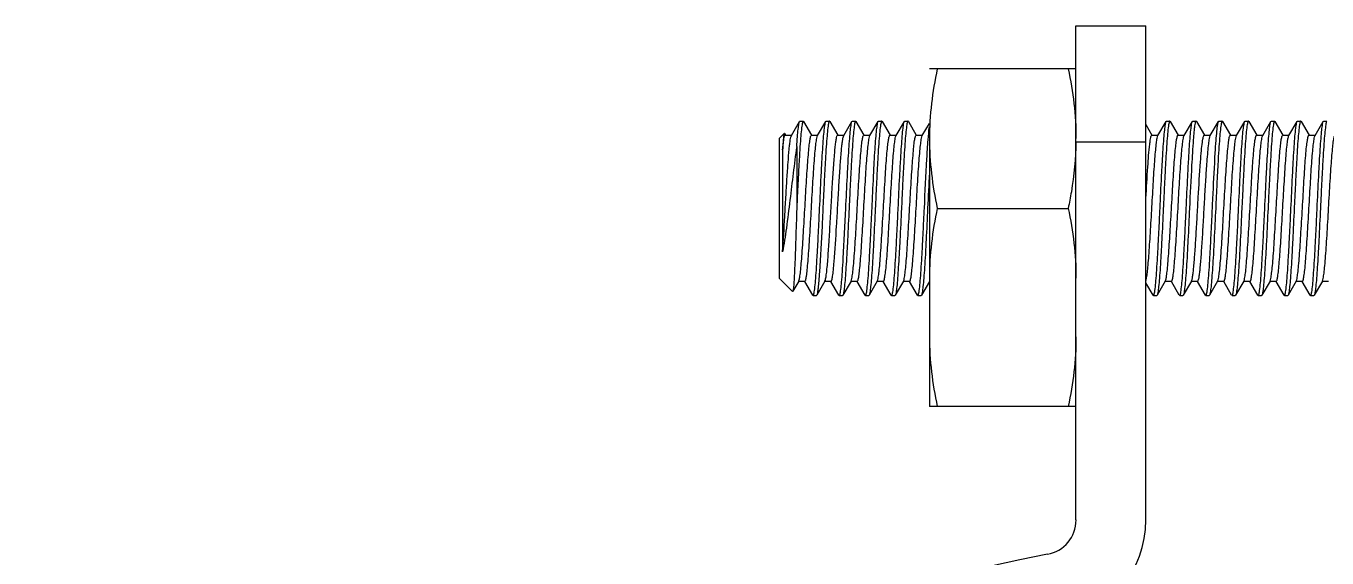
# Model space of a CAD drawing. Header units: inches. Extents: x -1293886 to -986005, y -15154 to 203628.
# Drawn here: x -1240951.1 to -1240781, y 86627.2 to 86696.8 of the extents above; entities that cross this region are included whole.
import ezdxf

# ---------------------------------------------------------------- set-up
doc = ezdxf.new("R2010")
doc.units = ezdxf.units.IN
doc.header["$LTSCALE"] = 100
doc.header["$MEASUREMENT"] = 0
doc.layers.add('W_DIM', color=4, linetype='Continuous')

# ---------------------------------------------------------------- blocks, each defined once
blk = doc.blocks.new('1111')
at = {"layer": 'W_DIM', "color": 7}
for p, q in [((-2280299.44, 1711132.87), (-2280299.44, 1711197.53)), ((-2280299.44, 1711197.53), (-2280290.3, 1711197.53)), ((-2280290.3, 1711132.87), (-2280290.3, 1711197.53)), ((-2280299.44, 1711191.93), (-2280318.62, 1711191.93)), ((-2280336.67, 1711183.18), (-2280335.59, 1711185.04)), ((-2280335.54, 1711185.08), (-2280335.11, 1711185.08)), ((-2280335.07, 1711185.04), (-2280335.11, 1711185.08)), ((-2280335.07, 1711185.04), (-2280334.03, 1711183.24)), ((-2280333.24, 1711183.18), (-2280332.16, 1711185.04)), ((-2280332.16, 1711185.04), (-2280332.12, 1711185.08)), ((-2280332.12, 1711185.08), (-2280331.69, 1711185.08)), ((-2280331.64, 1711185.04), (-2280331.69, 1711185.08)), ((-2280331.64, 1711185.04), (-2280330.6, 1711183.24)), ((-2280329.82, 1711183.18), (-2280328.74, 1711185.04)), ((-2280328.74, 1711185.04), (-2280328.69, 1711185.08)), ((-2280328.69, 1711185.08), (-2280328.26, 1711185.08)), ((-2280328.22, 1711185.04), (-2280328.26, 1711185.08)), ((-2280328.22, 1711185.04), (-2280327.18, 1711183.24)), ((-2280326.39, 1711183.18), (-2280325.31, 1711185.04)), ((-2280325.31, 1711185.04), (-2280325.27, 1711185.08)), ((-2280325.27, 1711185.08), (-2280324.84, 1711185.08)), ((-2280324.79, 1711185.04), (-2280324.84, 1711185.08)), ((-2280324.79, 1711185.04), (-2280323.75, 1711183.24)), ((-2280322.97, 1711183.18), (-2280321.89, 1711185.04)), ((-2280321.89, 1711185.04), (-2280321.84, 1711185.08)), ((-2280321.84, 1711185.08), (-2280321.41, 1711185.08)), ((-2280321.37, 1711185.04), (-2280320.33, 1711183.24)), ((-2280319.54, 1711183.18), (-2280318.62, 1711184.77)), ((-2280318.62, 1711184.24), (-2280318.62, 1711147.71)), ((-2280290.3, 1711184.62), (-2280289.5, 1711183.24)), ((-2280288.72, 1711183.18), (-2280287.64, 1711185.04)), ((-2280287.64, 1711185.04), (-2280287.59, 1711185.08)), ((-2280287.59, 1711185.08), (-2280287.16, 1711185.08)), ((-2280287.12, 1711185.04), (-2280287.16, 1711185.08)), ((-2280287.12, 1711185.04), (-2280286.08, 1711183.24)), ((-2280285.29, 1711183.18), (-2280284.21, 1711185.04)), ((-2280284.21, 1711185.04), (-2280284.17, 1711185.08)), ((-2280284.17, 1711185.08), (-2280283.74, 1711185.08)), ((-2280283.69, 1711185.04), (-2280282.65, 1711183.24)), ((-2280281.87, 1711183.18), (-2280280.79, 1711185.04)), ((-2280280.79, 1711185.04), (-2280280.74, 1711185.08)), ((-2280280.74, 1711185.08), (-2280280.31, 1711185.08)), ((-2280280.27, 1711185.04), (-2280280.31, 1711185.08)), ((-2280280.27, 1711185.04), (-2280279.23, 1711183.24)), ((-2280278.44, 1711183.18), (-2280277.36, 1711185.04)), ((-2280277.36, 1711185.04), (-2280277.32, 1711185.08)), ((-2280277.32, 1711185.08), (-2280276.89, 1711185.08)), ((-2280276.84, 1711185.04), (-2280276.89, 1711185.08)), ((-2280276.84, 1711185.04), (-2280275.8, 1711183.24)), ((-2280275.02, 1711183.18), (-2280273.94, 1711185.04)), ((-2280273.94, 1711185.04), (-2280273.89, 1711185.08)), ((-2280273.89, 1711185.08), (-2280273.46, 1711185.08)), ((-2280273.42, 1711185.04), (-2280273.46, 1711185.08)), ((-2280273.42, 1711185.04), (-2280272.38, 1711183.24)), ((-2280271.59, 1711183.18), (-2280270.51, 1711185.04)), ((-2280270.51, 1711185.04), (-2280270.47, 1711185.08)), ((-2280270.47, 1711185.08), (-2280270.04, 1711185.08)), ((-2280269.99, 1711185.04), (-2280270.04, 1711185.08)), ((-2280269.99, 1711185.04), (-2280268.95, 1711183.24)), ((-2280268.17, 1711183.18), (-2280267.09, 1711185.04)), ((-2280267.09, 1711185.04), (-2280267.04, 1711185.08)), ((-2280267.04, 1711185.08), (-2280266.61, 1711185.08)), ((-2280338.25, 1711182.79), (-2280337.6, 1711183.45)), ((-2280338.25, 1711182.79), (-2280338.25, 1711164.53)), ((-2280337.57, 1711183.44), (-2280337.6, 1711183.45)), ((-2280337.57, 1711183.44), (-2280337.45, 1711183.24)), ((-2280337.47, 1711183.23), (-2280336.64, 1711183.23)), ((-2280334.05, 1711183.23), (-2280333.22, 1711183.23)), ((-2280330.62, 1711183.23), (-2280329.79, 1711183.23)), ((-2280327.2, 1711183.23), (-2280326.37, 1711183.23)), ((-2280323.77, 1711183.23), (-2280322.94, 1711183.23)), ((-2280320.35, 1711183.23), (-2280319.52, 1711183.23)), ((-2280299.44, 1711182.38), (-2280290.3, 1711182.38)), ((-2280289.52, 1711183.23), (-2280288.69, 1711183.23)), ((-2280286.1, 1711183.23), (-2280285.27, 1711183.23)), ((-2280282.67, 1711183.23), (-2280281.84, 1711183.23)), ((-2280279.25, 1711183.23), (-2280278.42, 1711183.23)), ((-2280275.82, 1711183.23), (-2280274.99, 1711183.23)), ((-2280272.4, 1711183.23), (-2280271.57, 1711183.23)), ((-2280271.63, 1711183.11), (-2280271.59, 1711183.18)), ((-2280268.97, 1711183.23), (-2280268.14, 1711183.23)), ((-2280337.82, 1711181.33), (-2280337.82, 1711167.95)), ((-2280335.97, 1711181.74), (-2280335.97, 1711173.66)), ((-2280317.59, 1711173.66), (-2280300.47, 1711173.66)), ((-2280338.25, 1711164.53), (-2280336.51, 1711162.79)), ((-2280335.7, 1711164.14), (-2280336.48, 1711162.8)), ((-2280334.9, 1711164.09), (-2280335.73, 1711164.09)), ((-2280335.7, 1711164.14), (-2280335.68, 1711164.2)), ((-2280333.88, 1711162.28), (-2280334.92, 1711164.08)), ((-2280332.28, 1711164.14), (-2280333.36, 1711162.28)), ((-2280331.48, 1711164.09), (-2280332.31, 1711164.09)), ((-2280330.45, 1711162.28), (-2280331.5, 1711164.08)), ((-2280328.85, 1711164.14), (-2280329.93, 1711162.28)), ((-2280328.05, 1711164.09), (-2280328.88, 1711164.09)), ((-2280327.03, 1711162.28), (-2280328.07, 1711164.08)), ((-2280325.43, 1711164.14), (-2280326.51, 1711162.28)), ((-2280324.63, 1711164.09), (-2280325.46, 1711164.09)), ((-2280323.6, 1711162.28), (-2280324.65, 1711164.08)), ((-2280322, 1711164.14), (-2280323.08, 1711162.28)), ((-2280321.2, 1711164.09), (-2280322.03, 1711164.09)), ((-2280320.18, 1711162.28), (-2280321.22, 1711164.08)), ((-2280318.62, 1711164.07), (-2280319.66, 1711162.28)), ((-2280289.35, 1711162.28), (-2280290.3, 1711163.92)), ((-2280287.76, 1711164.14), (-2280288.83, 1711162.28)), ((-2280286.95, 1711164.09), (-2280287.78, 1711164.09)), ((-2280287.76, 1711164.14), (-2280287.72, 1711164.21)), ((-2280285.93, 1711162.28), (-2280286.97, 1711164.08)), ((-2280284.33, 1711164.14), (-2280285.41, 1711162.28)), ((-2280283.53, 1711164.09), (-2280284.36, 1711164.09)), ((-2280282.5, 1711162.28), (-2280283.55, 1711164.08)), ((-2280280.91, 1711164.14), (-2280281.98, 1711162.28)), ((-2280280.1, 1711164.09), (-2280280.93, 1711164.09)), ((-2280279.08, 1711162.28), (-2280280.12, 1711164.08)), ((-2280277.48, 1711164.14), (-2280278.56, 1711162.28)), ((-2280276.68, 1711164.09), (-2280277.51, 1711164.09)), ((-2280275.65, 1711162.28), (-2280276.7, 1711164.08)), ((-2280274.06, 1711164.14), (-2280275.13, 1711162.28)), ((-2280273.25, 1711164.09), (-2280274.08, 1711164.09)), ((-2280272.23, 1711162.28), (-2280273.27, 1711164.08)), ((-2280270.63, 1711164.14), (-2280271.71, 1711162.28)), ((-2280269.83, 1711164.09), (-2280270.66, 1711164.09)), ((-2280268.8, 1711162.28), (-2280269.85, 1711164.08)), ((-2280267.21, 1711164.14), (-2280268.28, 1711162.28)), ((-2280266.4, 1711164.09), (-2280267.23, 1711164.09)), ((-2280336.48, 1711162.8), (-2280336.51, 1711162.79)), ((-2280333.88, 1711162.28), (-2280333.83, 1711162.24)), ((-2280333.83, 1711162.24), (-2280333.4, 1711162.24)), ((-2280330.45, 1711162.28), (-2280330.41, 1711162.24)), ((-2280330.41, 1711162.24), (-2280329.98, 1711162.24)), ((-2280329.93, 1711162.28), (-2280329.98, 1711162.24)), ((-2280327.03, 1711162.28), (-2280326.98, 1711162.24)), ((-2280326.98, 1711162.24), (-2280326.55, 1711162.24)), ((-2280326.51, 1711162.28), (-2280326.55, 1711162.24)), ((-2280323.6, 1711162.28), (-2280323.56, 1711162.24)), ((-2280323.56, 1711162.24), (-2280323.13, 1711162.24)), ((-2280323.08, 1711162.28), (-2280323.13, 1711162.24)), ((-2280320.18, 1711162.28), (-2280320.13, 1711162.24)), ((-2280320.13, 1711162.24), (-2280319.7, 1711162.24)), ((-2280319.66, 1711162.28), (-2280319.7, 1711162.24)), ((-2280289.35, 1711162.28), (-2280289.31, 1711162.24)), ((-2280289.31, 1711162.24), (-2280288.88, 1711162.24)), ((-2280288.83, 1711162.28), (-2280288.88, 1711162.24)), ((-2280285.93, 1711162.28), (-2280285.88, 1711162.24)), ((-2280285.88, 1711162.24), (-2280285.45, 1711162.24)), ((-2280285.41, 1711162.28), (-2280285.45, 1711162.24)), ((-2280282.5, 1711162.28), (-2280282.46, 1711162.24)), ((-2280282.46, 1711162.24), (-2280282.03, 1711162.24)), ((-2280281.98, 1711162.28), (-2280282.03, 1711162.24)), ((-2280279.08, 1711162.28), (-2280279.03, 1711162.24)), ((-2280279.03, 1711162.24), (-2280278.6, 1711162.24)), ((-2280278.56, 1711162.28), (-2280278.6, 1711162.24)), ((-2280275.65, 1711162.28), (-2280275.61, 1711162.24)), ((-2280275.61, 1711162.24), (-2280275.18, 1711162.24)), ((-2280275.13, 1711162.28), (-2280275.18, 1711162.24)), ((-2280272.23, 1711162.28), (-2280272.18, 1711162.24)), ((-2280272.18, 1711162.24), (-2280271.75, 1711162.24)), ((-2280268.8, 1711162.28), (-2280268.76, 1711162.24)), ((-2280268.76, 1711162.24), (-2280268.33, 1711162.24)), ((-2280268.28, 1711162.28), (-2280268.33, 1711162.24)), ((-2280299.44, 1711147.71), (-2280318.62, 1711147.71))]:
    blk.add_line(p, q, dxfattribs=at)
for centre, radius, start, end in [((-2279431.33, 1711132.35), 888.48, 177.03534, 177.33485), ((-2280304, 1711132.87), 4.57, 280.562, 0), ((-2280304, 1711132.87), 13.7, 280.562, 0), ((-2280273.18, 1710967.55), 163.6, 100.562, 180)]:
    blk.add_arc(centre, radius, start, end, dxfattribs=at)
for points, knots in [([(-2280317.59, 1711191.93), (-2280317.9, 1711190.42), (-2280318.42, 1711187.39), (-2280318.62, 1711184.32), (-2280318.62, 1711182.79)], [0, 0, 0, 0, 0.500766, 1, 1, 1, 1]), ([(-2280300.47, 1711191.93), (-2280300.15, 1711190.42), (-2280299.63, 1711187.39), (-2280299.44, 1711184.32), (-2280299.44, 1711182.79)], [0, 0, 0, 0, 0.500766, 1, 1, 1, 1]), ([(-2280335.11, 1711185.08), (-2280335.14, 1711185.08), (-2280335.19, 1711184.98), (-2280335.23, 1711184.83), (-2280335.28, 1711184.55), (-2280335.36, 1711183.98), (-2280335.45, 1711183.03), (-2280335.55, 1711181.63), (-2280335.66, 1711179.92), (-2280335.76, 1711177.97), (-2280335.87, 1711175.85), (-2280335.93, 1711174.4), (-2280335.97, 1711173.66)], [0, 0, 0, 0, 0.006675, 0.021733, 0.045899, 0.079115, 0.171509, 0.295573, 0.446611, 0.618863, 0.80571, 1, 1, 1, 1]), ([(-2280335.97, 1711181.74), (-2280335.94, 1711182.17), (-2280335.88, 1711182.93), (-2280335.8, 1711183.92), (-2280335.7, 1711184.58), (-2280335.65, 1711184.94), (-2280335.59, 1711185.04)], [0, 0, 0, 0, 0.387273, 0.6883, 0.894185, 1, 1, 1, 1]), ([(-2280335.59, 1711185.04), (-2280335.58, 1711185.05), (-2280335.57, 1711185.06), (-2280335.55, 1711185.08), (-2280335.54, 1711185.08)], [0, 0, 0, 0, 0.600066, 1, 1, 1, 1]), ([(-2280332.97, 1711173.66), (-2280332.91, 1711175.04), (-2280332.81, 1711177.06), (-2280332.68, 1711179.64), (-2280332.58, 1711181.31), (-2280332.48, 1711182.71), (-2280332.39, 1711183.8), (-2280332.28, 1711184.54), (-2280332.23, 1711184.93), (-2280332.16, 1711185.04)], [0, 0, 0, 0, 0.364023, 0.530316, 0.678347, 0.803037, 0.900138, 0.966413, 1, 1, 1, 1]), ([(-2280331.69, 1711185.08), (-2280331.71, 1711185.08), (-2280331.76, 1711184.98), (-2280331.8, 1711184.83), (-2280331.86, 1711184.55), (-2280331.93, 1711183.99), (-2280332.02, 1711183.03), (-2280332.13, 1711181.63), (-2280332.23, 1711179.92), (-2280332.34, 1711177.97), (-2280332.44, 1711175.86), (-2280332.51, 1711174.4), (-2280332.55, 1711173.66)], [0, 0, 0, 0, 0.006671, 0.021724, 0.045885, 0.079095, 0.17148, 0.295534, 0.446569, 0.618825, 0.805687, 1, 1, 1, 1]), ([(-2280329.55, 1711173.66), (-2280329.48, 1711175.04), (-2280329.39, 1711177.06), (-2280329.25, 1711179.64), (-2280329.15, 1711181.31), (-2280329.05, 1711182.71), (-2280328.96, 1711183.8), (-2280328.86, 1711184.54), (-2280328.8, 1711184.93), (-2280328.74, 1711185.04)], [0, 0, 0, 0, 0.364025, 0.530318, 0.678348, 0.803036, 0.900137, 0.966414, 1, 1, 1, 1]), ([(-2280328.26, 1711185.08), (-2280328.29, 1711185.08), (-2280328.34, 1711184.98), (-2280328.38, 1711184.83), (-2280328.43, 1711184.55), (-2280328.51, 1711183.99), (-2280328.6, 1711183.03), (-2280328.7, 1711181.63), (-2280328.81, 1711179.92), (-2280328.91, 1711177.97), (-2280329.02, 1711175.86), (-2280329.08, 1711174.4), (-2280329.12, 1711173.66)], [0, 0, 0, 0, 0.006671, 0.021723, 0.045883, 0.079092, 0.171477, 0.295531, 0.446566, 0.618823, 0.805686, 1, 1, 1, 1]), ([(-2280326.12, 1711173.66), (-2280326.06, 1711175.04), (-2280325.96, 1711177.06), (-2280325.83, 1711179.64), (-2280325.73, 1711181.31), (-2280325.63, 1711182.71), (-2280325.54, 1711183.8), (-2280325.43, 1711184.54), (-2280325.38, 1711184.93), (-2280325.31, 1711185.04)], [0, 0, 0, 0, 0.364025, 0.530318, 0.678348, 0.803036, 0.900137, 0.966414, 1, 1, 1, 1]), ([(-2280324.84, 1711185.08), (-2280324.86, 1711185.08), (-2280324.91, 1711184.98), (-2280324.95, 1711184.83), (-2280325.01, 1711184.55), (-2280325.08, 1711183.99), (-2280325.17, 1711183.03), (-2280325.28, 1711181.63), (-2280325.38, 1711179.92), (-2280325.49, 1711177.97), (-2280325.59, 1711175.86), (-2280325.66, 1711174.4), (-2280325.7, 1711173.66)], [0, 0, 0, 0, 0.00667, 0.021722, 0.045881, 0.07909, 0.171474, 0.295528, 0.446564, 0.618821, 0.805685, 1, 1, 1, 1]), ([(-2280322.7, 1711173.66), (-2280322.63, 1711175.04), (-2280322.54, 1711177.06), (-2280322.4, 1711179.64), (-2280322.3, 1711181.31), (-2280322.2, 1711182.71), (-2280322.11, 1711183.8), (-2280322.01, 1711184.54), (-2280321.95, 1711184.93), (-2280321.89, 1711185.04)], [0, 0, 0, 0, 0.364025, 0.530318, 0.678349, 0.803036, 0.900137, 0.966414, 1, 1, 1, 1]), ([(-2280321.41, 1711185.08), (-2280321.44, 1711185.08), (-2280321.49, 1711184.98), (-2280321.53, 1711184.83), (-2280321.58, 1711184.55), (-2280321.66, 1711183.99), (-2280321.75, 1711183.03), (-2280321.85, 1711181.63), (-2280321.96, 1711179.92), (-2280322.06, 1711177.97), (-2280322.17, 1711175.86), (-2280322.23, 1711174.4), (-2280322.27, 1711173.66)], [0, 0, 0, 0, 0.006675, 0.021731, 0.045894, 0.079107, 0.171496, 0.295551, 0.446583, 0.618835, 0.805691, 1, 1, 1, 1]), ([(-2280321.37, 1711185.04), (-2280321.37, 1711185.05), (-2280321.39, 1711185.06), (-2280321.41, 1711185.08), (-2280321.41, 1711185.08)], [0, 0, 0, 0, 0.600342, 1, 1, 1, 1]), ([(-2280319.27, 1711173.66), (-2280319.17, 1711175.82), (-2280319.03, 1711178.81), (-2280318.81, 1711182.36), (-2280318.69, 1711183.76), (-2280318.62, 1711184.32)], [0, 0, 0, 0, 0.606527, 0.840991, 1, 1, 1, 1]), ([(-2280288.45, 1711173.66), (-2280288.38, 1711175.04), (-2280288.29, 1711177.06), (-2280288.15, 1711179.64), (-2280288.05, 1711181.31), (-2280287.95, 1711182.71), (-2280287.86, 1711183.8), (-2280287.76, 1711184.54), (-2280287.7, 1711184.93), (-2280287.64, 1711185.04)], [0, 0, 0, 0, 0.364034, 0.530328, 0.678356, 0.803044, 0.900143, 0.966415, 1, 1, 1, 1]), ([(-2280287.16, 1711185.08), (-2280287.19, 1711185.08), (-2280287.24, 1711184.98), (-2280287.28, 1711184.83), (-2280287.33, 1711184.55), (-2280287.41, 1711183.98), (-2280287.5, 1711183.03), (-2280287.6, 1711181.63), (-2280287.71, 1711179.92), (-2280287.81, 1711177.97), (-2280287.92, 1711175.86), (-2280287.98, 1711174.4), (-2280288.02, 1711173.66)], [0, 0, 0, 0, 0.006691, 0.021767, 0.045945, 0.079169, 0.17157, 0.295628, 0.44665, 0.618882, 0.805717, 1, 1, 1, 1]), ([(-2280285.02, 1711173.66), (-2280284.96, 1711175.04), (-2280284.86, 1711177.06), (-2280284.73, 1711179.64), (-2280284.63, 1711181.31), (-2280284.53, 1711182.71), (-2280284.44, 1711183.8), (-2280284.33, 1711184.54), (-2280284.28, 1711184.93), (-2280284.21, 1711185.04)], [0, 0, 0, 0, 0.364034, 0.530327, 0.678355, 0.803043, 0.900143, 0.966415, 1, 1, 1, 1]), ([(-2280283.74, 1711185.08), (-2280283.77, 1711185.08), (-2280283.82, 1711184.96), (-2280283.87, 1711184.77), (-2280283.93, 1711184.41), (-2280283.99, 1711183.95), (-2280284.04, 1711183.35), (-2280284.13, 1711182.33), (-2280284.18, 1711181.51), (-2280284.22, 1711180.93)], [0, 0, 0, 0, 0.021805, 0.073036, 0.155592, 0.268964, 0.411896, 0.582786, 1, 1, 1, 1]), ([(-2280283.69, 1711185.04), (-2280283.7, 1711185.05), (-2280283.71, 1711185.06), (-2280283.73, 1711185.08), (-2280283.74, 1711185.08)], [0, 0, 0, 0, 0.600474, 1, 1, 1, 1]), ([(-2280281.22, 1711180.93), (-2280281.19, 1711181.46), (-2280281.13, 1711182.41), (-2280281.02, 1711183.65), (-2280280.94, 1711184.43), (-2280280.85, 1711184.85), (-2280280.81, 1711184.99), (-2280280.79, 1711185.04)], [0, 0, 0, 0, 0.387696, 0.690539, 0.896873, 0.961452, 1, 1, 1, 1]), ([(-2280280.31, 1711185.08), (-2280280.34, 1711185.08), (-2280280.39, 1711184.98), (-2280280.43, 1711184.83), (-2280280.48, 1711184.55), (-2280280.56, 1711183.99), (-2280280.65, 1711183.03), (-2280280.75, 1711181.63), (-2280280.86, 1711179.92), (-2280280.96, 1711177.97), (-2280281.07, 1711175.86), (-2280281.13, 1711174.4), (-2280281.17, 1711173.66)], [0, 0, 0, 0, 0.006669, 0.02172, 0.045878, 0.079088, 0.171477, 0.295537, 0.446568, 0.61882, 0.805683, 1, 1, 1, 1]), ([(-2280278.17, 1711173.66), (-2280278.11, 1711175.04), (-2280278.01, 1711177.06), (-2280277.88, 1711179.64), (-2280277.78, 1711181.31), (-2280277.68, 1711182.71), (-2280277.59, 1711183.8), (-2280277.48, 1711184.54), (-2280277.43, 1711184.93), (-2280277.36, 1711185.04)], [0, 0, 0, 0, 0.364023, 0.530311, 0.678335, 0.803027, 0.900135, 0.966413, 1, 1, 1, 1]), ([(-2280276.89, 1711185.08), (-2280276.91, 1711185.08), (-2280276.96, 1711184.98), (-2280277, 1711184.83), (-2280277.06, 1711184.55), (-2280277.13, 1711183.99), (-2280277.23, 1711183.03), (-2280277.33, 1711181.63), (-2280277.43, 1711179.92), (-2280277.54, 1711177.97), (-2280277.64, 1711175.86), (-2280277.71, 1711174.4), (-2280277.75, 1711173.66)], [0, 0, 0, 0, 0.00667, 0.021722, 0.045882, 0.079092, 0.171482, 0.295542, 0.446572, 0.618823, 0.805684, 1, 1, 1, 1]), ([(-2280274.75, 1711173.66), (-2280274.68, 1711175.04), (-2280274.59, 1711177.06), (-2280274.45, 1711179.64), (-2280274.35, 1711181.31), (-2280274.25, 1711182.71), (-2280274.16, 1711183.8), (-2280274.06, 1711184.54), (-2280274, 1711184.93), (-2280273.94, 1711185.04)], [0, 0, 0, 0, 0.364024, 0.530311, 0.678335, 0.803027, 0.900135, 0.966414, 1, 1, 1, 1]), ([(-2280273.46, 1711185.08), (-2280273.49, 1711185.08), (-2280273.54, 1711184.98), (-2280273.58, 1711184.83), (-2280273.63, 1711184.55), (-2280273.71, 1711183.99), (-2280273.8, 1711183.03), (-2280273.9, 1711181.63), (-2280274.01, 1711179.92), (-2280274.11, 1711177.97), (-2280274.22, 1711175.86), (-2280274.28, 1711174.4), (-2280274.32, 1711173.66)], [0, 0, 0, 0, 0.006671, 0.021724, 0.045885, 0.079096, 0.171487, 0.295547, 0.446577, 0.618826, 0.805686, 1, 1, 1, 1]), ([(-2280271.32, 1711173.66), (-2280271.26, 1711175.04), (-2280271.16, 1711177.06), (-2280271.03, 1711179.64), (-2280270.93, 1711181.31), (-2280270.83, 1711182.71), (-2280270.74, 1711183.8), (-2280270.63, 1711184.54), (-2280270.58, 1711184.93), (-2280270.51, 1711185.04)], [0, 0, 0, 0, 0.364024, 0.530311, 0.678335, 0.803027, 0.900135, 0.966414, 1, 1, 1, 1]), ([(-2280270.04, 1711185.08), (-2280270.06, 1711185.08), (-2280270.11, 1711184.98), (-2280270.15, 1711184.83), (-2280270.21, 1711184.55), (-2280270.28, 1711183.98), (-2280270.38, 1711183.03), (-2280270.48, 1711181.63), (-2280270.58, 1711179.92), (-2280270.69, 1711177.97), (-2280270.79, 1711175.86), (-2280270.86, 1711174.4), (-2280270.9, 1711173.66)], [0, 0, 0, 0, 0.006677, 0.021737, 0.045904, 0.079119, 0.171516, 0.295578, 0.446605, 0.618846, 0.805696, 1, 1, 1, 1]), ([(-2280267.9, 1711173.66), (-2280267.83, 1711175.04), (-2280267.74, 1711177.06), (-2280267.6, 1711179.64), (-2280267.5, 1711181.31), (-2280267.4, 1711182.71), (-2280267.31, 1711183.8), (-2280267.21, 1711184.54), (-2280267.15, 1711184.93), (-2280267.09, 1711185.04)], [0, 0, 0, 0, 0.364025, 0.530311, 0.678336, 0.803029, 0.900136, 0.966414, 1, 1, 1, 1]), ([(-2280266.61, 1711185.08), (-2280266.64, 1711185.08), (-2280266.69, 1711184.98), (-2280266.73, 1711184.83), (-2280266.78, 1711184.55), (-2280266.86, 1711183.98), (-2280266.95, 1711183.03), (-2280267.05, 1711181.63), (-2280267.16, 1711179.92), (-2280267.26, 1711177.97), (-2280267.37, 1711175.86), (-2280267.43, 1711174.4), (-2280267.47, 1711173.66)], [0, 0, 0, 0, 0.006678, 0.021739, 0.045907, 0.079123, 0.171521, 0.295583, 0.44661, 0.618849, 0.805697, 1, 1, 1, 1]), ([(-2280337.6, 1711183.45), (-2280337.61, 1711183.43), (-2280337.63, 1711183.37), (-2280337.68, 1711183.17), (-2280337.72, 1711182.77), (-2280337.77, 1711182.13), (-2280337.8, 1711181.62), (-2280337.82, 1711181.33)], [0, 0, 0, 0, 0.030031, 0.087347, 0.285412, 0.591997, 1, 1, 1, 1]), ([(-2280337.82, 1711181.33), (-2280337.79, 1711181.6), (-2280337.75, 1711182.07), (-2280337.66, 1711182.69), (-2280337.59, 1711183), (-2280337.52, 1711183.23), (-2280337.47, 1711183.23)], [0, 0, 0, 0, 0.420456, 0.730326, 0.922693, 1, 1, 1, 1]), ([(-2280337.82, 1711167.95), (-2280337.71, 1711169.5), (-2280337.57, 1711171.88), (-2280337.39, 1711175.08), (-2280337.25, 1711177.44), (-2280337.11, 1711179.54), (-2280336.99, 1711181.06), (-2280336.89, 1711182.03), (-2280336.82, 1711182.56), (-2280336.76, 1711182.92), (-2280336.7, 1711183.12), (-2280336.67, 1711183.18)], [0, 0, 0, 0, 0.30446, 0.46946, 0.627882, 0.768787, 0.882469, 0.926584, 0.961179, 0.985723, 1, 1, 1, 1]), ([(-2280335.68, 1711164.2), (-2280335.62, 1711164.34), (-2280335.55, 1711164.74), (-2280335.46, 1711165.48), (-2280335.36, 1711166.51), (-2280335.22, 1711168.33), (-2280335.05, 1711170.98), (-2280334.89, 1711173.8), (-2280334.76, 1711176.12), (-2280334.66, 1711177.77), (-2280334.56, 1711179.28), (-2280334.46, 1711180.6), (-2280334.36, 1711181.67), (-2280334.27, 1711182.46), (-2280334.18, 1711182.95), (-2280334.12, 1711183.16), (-2280334.07, 1711183.23), (-2280334.05, 1711183.23)], [0, 0, 0, 0, 0.023329, 0.062811, 0.117241, 0.184783, 0.349527, 0.534449, 0.626544, 0.714121, 0.794147, 0.863852, 0.92084, 0.963175, 0.989517, 0.99656, 1, 1, 1, 1]), ([(-2280334.9, 1711164.09), (-2280334.88, 1711164.09), (-2280334.83, 1711164.16), (-2280334.76, 1711164.38), (-2280334.67, 1711164.88), (-2280334.58, 1711165.7), (-2280334.48, 1711166.81), (-2280334.38, 1711168.17), (-2280334.28, 1711169.72), (-2280334.17, 1711171.42), (-2280334.04, 1711173.79), (-2280333.91, 1711176.13), (-2280333.77, 1711178.37), (-2280333.67, 1711179.83), (-2280333.56, 1711181.08), (-2280333.47, 1711182.05), (-2280333.37, 1711182.72), (-2280333.3, 1711183.08), (-2280333.24, 1711183.18)], [0, 0, 0, 0, 0.003516, 0.010771, 0.037949, 0.081609, 0.140308, 0.211978, 0.294061, 0.383613, 0.477416, 0.664254, 0.750572, 0.827952, 0.893624, 0.945254, 0.981055, 1, 1, 1, 1]), ([(-2280331.92, 1711166.68), (-2280331.86, 1711167.43), (-2280331.75, 1711169.06), (-2280331.59, 1711171.63), (-2280331.44, 1711174.39), (-2280331.28, 1711177.08), (-2280331.15, 1711179.17), (-2280331.03, 1711180.63), (-2280330.95, 1711181.52), (-2280330.88, 1711182.21), (-2280330.8, 1711182.75), (-2280330.73, 1711183.03), (-2280330.67, 1711183.23), (-2280330.62, 1711183.23)], [0, 0, 0, 0, 0.134735, 0.294625, 0.465613, 0.632623, 0.780938, 0.843915, 0.897532, 0.94062, 0.972276, 0.991945, 1, 1, 1, 1]), ([(-2280331.07, 1711166.68), (-2280330.94, 1711168.23), (-2280330.79, 1711170.69), (-2280330.6, 1711174.05), (-2280330.45, 1711176.66), (-2280330.3, 1711179.02), (-2280330.17, 1711180.75), (-2280330.06, 1711181.87), (-2280329.99, 1711182.47), (-2280329.91, 1711182.89), (-2280329.86, 1711183.11), (-2280329.82, 1711183.18)], [0, 0, 0, 0, 0.282028, 0.446286, 0.60859, 0.75578, 0.875942, 0.92276, 0.959436, 0.985284, 1, 1, 1, 1]), ([(-2280328.85, 1711164.14), (-2280328.79, 1711164.24), (-2280328.73, 1711164.6), (-2280328.63, 1711165.26), (-2280328.53, 1711166.24), (-2280328.43, 1711167.49), (-2280328.33, 1711168.95), (-2280328.19, 1711171.19), (-2280328.06, 1711173.53), (-2280327.92, 1711175.9), (-2280327.82, 1711177.6), (-2280327.72, 1711179.15), (-2280327.62, 1711180.5), (-2280327.52, 1711181.62), (-2280327.43, 1711182.43), (-2280327.34, 1711182.94), (-2280327.27, 1711183.16), (-2280327.22, 1711183.23), (-2280327.2, 1711183.23)], [0, 0, 0, 0, 0.018976, 0.054803, 0.106453, 0.172139, 0.249526, 0.335845, 0.52267, 0.61646, 0.705998, 0.788066, 0.859722, 0.918408, 0.962058, 0.98923, 0.996486, 1, 1, 1, 1]), ([(-2280328.05, 1711164.09), (-2280328.03, 1711164.09), (-2280327.98, 1711164.16), (-2280327.91, 1711164.38), (-2280327.82, 1711164.88), (-2280327.73, 1711165.7), (-2280327.63, 1711166.81), (-2280327.53, 1711168.17), (-2280327.43, 1711169.72), (-2280327.32, 1711171.42), (-2280327.19, 1711173.79), (-2280327.06, 1711176.13), (-2280326.92, 1711178.37), (-2280326.82, 1711179.83), (-2280326.71, 1711181.08), (-2280326.62, 1711182.05), (-2280326.52, 1711182.72), (-2280326.45, 1711183.08), (-2280326.39, 1711183.18)], [0, 0, 0, 0, 0.003515, 0.010772, 0.03795, 0.08161, 0.140308, 0.211979, 0.294061, 0.383612, 0.477415, 0.664252, 0.75057, 0.827951, 0.893623, 0.945254, 0.981055, 1, 1, 1, 1]), ([(-2280325.43, 1711164.14), (-2280325.37, 1711164.24), (-2280325.31, 1711164.6), (-2280325.2, 1711165.26), (-2280325.11, 1711166.24), (-2280325.01, 1711167.49), (-2280324.91, 1711168.95), (-2280324.77, 1711171.19), (-2280324.63, 1711173.53), (-2280324.5, 1711175.9), (-2280324.4, 1711177.6), (-2280324.3, 1711179.15), (-2280324.2, 1711180.5), (-2280324.1, 1711181.62), (-2280324, 1711182.43), (-2280323.91, 1711182.94), (-2280323.84, 1711183.16), (-2280323.79, 1711183.23), (-2280323.77, 1711183.23)], [0, 0, 0, 0, 0.018976, 0.054803, 0.106454, 0.172139, 0.249526, 0.335844, 0.522668, 0.616459, 0.705997, 0.788065, 0.859722, 0.918409, 0.962059, 0.989231, 0.996484, 1, 1, 1, 1]), ([(-2280324.63, 1711164.09), (-2280324.6, 1711164.09), (-2280324.55, 1711164.16), (-2280324.49, 1711164.38), (-2280324.4, 1711164.88), (-2280324.3, 1711165.7), (-2280324.2, 1711166.81), (-2280324.1, 1711168.17), (-2280324, 1711169.72), (-2280323.9, 1711171.42), (-2280323.76, 1711173.79), (-2280323.63, 1711176.13), (-2280323.49, 1711178.37), (-2280323.39, 1711179.83), (-2280323.29, 1711181.08), (-2280323.2, 1711182.05), (-2280323.09, 1711182.72), (-2280323.03, 1711183.08), (-2280322.97, 1711183.18)], [0, 0, 0, 0, 0.003517, 0.010771, 0.037949, 0.081609, 0.140308, 0.211978, 0.294062, 0.383613, 0.477416, 0.664254, 0.750571, 0.827951, 0.893624, 0.945254, 0.981055, 1, 1, 1, 1]), ([(-2280322, 1711164.14), (-2280321.94, 1711164.24), (-2280321.88, 1711164.6), (-2280321.78, 1711165.26), (-2280321.68, 1711166.24), (-2280321.58, 1711167.49), (-2280321.48, 1711168.95), (-2280321.34, 1711171.19), (-2280321.21, 1711173.53), (-2280321.07, 1711175.9), (-2280320.97, 1711177.6), (-2280320.87, 1711179.15), (-2280320.77, 1711180.5), (-2280320.67, 1711181.62), (-2280320.58, 1711182.43), (-2280320.49, 1711182.94), (-2280320.42, 1711183.16), (-2280320.37, 1711183.23), (-2280320.35, 1711183.23)], [0, 0, 0, 0, 0.018976, 0.054803, 0.106453, 0.172139, 0.249527, 0.335846, 0.52267, 0.61646, 0.705997, 0.788065, 0.859721, 0.918408, 0.962058, 0.98923, 0.996486, 1, 1, 1, 1]), ([(-2280321.2, 1711164.09), (-2280321.18, 1711164.09), (-2280321.13, 1711164.16), (-2280321.06, 1711164.38), (-2280320.97, 1711164.88), (-2280320.88, 1711165.7), (-2280320.78, 1711166.81), (-2280320.68, 1711168.17), (-2280320.58, 1711169.72), (-2280320.47, 1711171.42), (-2280320.34, 1711173.79), (-2280320.21, 1711176.13), (-2280320.07, 1711178.37), (-2280319.97, 1711179.83), (-2280319.86, 1711181.08), (-2280319.77, 1711182.05), (-2280319.67, 1711182.72), (-2280319.6, 1711183.08), (-2280319.54, 1711183.18)], [0, 0, 0, 0, 0.003515, 0.010772, 0.03795, 0.08161, 0.140308, 0.211978, 0.294061, 0.383612, 0.477415, 0.664253, 0.750571, 0.827951, 0.893624, 0.945254, 0.981055, 1, 1, 1, 1]), ([(-2280318.62, 1711182.79), (-2280318.62, 1711181.26), (-2280318.42, 1711178.19), (-2280317.9, 1711175.16), (-2280317.59, 1711173.66)], [0, 0, 0, 0, 0.499234, 1, 1, 1, 1]), ([(-2280299.44, 1711182.38), (-2280299.46, 1711180.18), (-2280299.76, 1711177.25), (-2280300.31, 1711174.38), (-2280300.47, 1711173.66)], [0, 0, 0, 0, 0.749247, 1, 1, 1, 1]), ([(-2280290.3, 1711164.18), (-2280290.25, 1711164.3), (-2280290.18, 1711164.67), (-2280290.09, 1711165.35), (-2280290, 1711166.3), (-2280289.86, 1711168.02), (-2280289.7, 1711170.56), (-2280289.51, 1711173.83), (-2280289.35, 1711176.61), (-2280289.22, 1711178.72), (-2280289.12, 1711180.08), (-2280289.03, 1711181.23), (-2280288.94, 1711182.14), (-2280288.84, 1711182.75), (-2280288.78, 1711183.08), (-2280288.72, 1711183.18)], [0, 0, 0, 0, 0.02104, 0.057496, 0.108353, 0.171995, 0.329001, 0.508126, 0.686035, 0.767202, 0.83956, 0.900746, 0.948777, 0.982144, 1, 1, 1, 1]), ([(-2280290.3, 1711174.95), (-2280290.22, 1711176.33), (-2280290.08, 1711178.71), (-2280289.91, 1711181.08), (-2280289.79, 1711182.07)], [0, 0, 0, 0, 0.5822, 1, 1, 1, 1]), ([(-2280289.79, 1711182.07), (-2280289.77, 1711182.24), (-2280289.74, 1711182.52), (-2280289.67, 1711182.9), (-2280289.62, 1711183.1), (-2280289.55, 1711183.23), (-2280289.52, 1711183.23)], [0, 0, 0, 0, 0.419149, 0.725719, 0.916884, 1, 1, 1, 1]), ([(-2280287.72, 1711164.21), (-2280287.67, 1711164.35), (-2280287.6, 1711164.75), (-2280287.5, 1711165.5), (-2280287.41, 1711166.52), (-2280287.27, 1711168.35), (-2280287.1, 1711171), (-2280286.94, 1711173.82), (-2280286.81, 1711176.13), (-2280286.71, 1711177.78), (-2280286.61, 1711179.29), (-2280286.51, 1711180.6), (-2280286.41, 1711181.68), (-2280286.32, 1711182.46), (-2280286.23, 1711182.95), (-2280286.17, 1711183.16), (-2280286.12, 1711183.23), (-2280286.1, 1711183.23)], [0, 0, 0, 0, 0.023633, 0.063368, 0.11799, 0.185658, 0.350471, 0.535259, 0.627237, 0.714679, 0.794564, 0.864136, 0.921007, 0.963252, 0.989537, 0.996564, 1, 1, 1, 1]), ([(-2280286.95, 1711164.09), (-2280286.93, 1711164.09), (-2280286.88, 1711164.16), (-2280286.81, 1711164.38), (-2280286.72, 1711164.88), (-2280286.63, 1711165.7), (-2280286.53, 1711166.81), (-2280286.43, 1711168.17), (-2280286.33, 1711169.72), (-2280286.22, 1711171.42), (-2280286.09, 1711173.79), (-2280285.96, 1711176.13), (-2280285.82, 1711178.37), (-2280285.72, 1711179.83), (-2280285.61, 1711181.08), (-2280285.52, 1711182.05), (-2280285.42, 1711182.72), (-2280285.35, 1711183.08), (-2280285.29, 1711183.18)], [0, 0, 0, 0, 0.003516, 0.010771, 0.037949, 0.081609, 0.140308, 0.211978, 0.294061, 0.383613, 0.477416, 0.664254, 0.750572, 0.827952, 0.893624, 0.945254, 0.981055, 1, 1, 1, 1]), ([(-2280283.15, 1711179.75), (-2280283.12, 1711180.24), (-2280283.05, 1711181.09), (-2280282.95, 1711182.08), (-2280282.86, 1711182.67), (-2280282.8, 1711182.97), (-2280282.76, 1711183.13), (-2280282.7, 1711183.23), (-2280282.67, 1711183.23)], [0, 0, 0, 0, 0.415728, 0.728657, 0.841879, 0.924583, 0.976407, 1, 1, 1, 1]), ([(-2280282.29, 1711179.75), (-2280282.26, 1711180.19), (-2280282.2, 1711180.97), (-2280282.1, 1711182), (-2280282, 1711182.7), (-2280281.93, 1711183.07), (-2280281.87, 1711183.18)], [0, 0, 0, 0, 0.381837, 0.682377, 0.890569, 1, 1, 1, 1]), ([(-2280280.91, 1711164.14), (-2280280.84, 1711164.24), (-2280280.78, 1711164.6), (-2280280.68, 1711165.26), (-2280280.58, 1711166.24), (-2280280.48, 1711167.49), (-2280280.38, 1711168.95), (-2280280.24, 1711171.19), (-2280280.11, 1711173.53), (-2280279.97, 1711175.9), (-2280279.87, 1711177.6), (-2280279.77, 1711179.15), (-2280279.67, 1711180.5), (-2280279.57, 1711181.62), (-2280279.48, 1711182.43), (-2280279.39, 1711182.94), (-2280279.32, 1711183.16), (-2280279.27, 1711183.23), (-2280279.25, 1711183.23)], [0, 0, 0, 0, 0.018976, 0.054803, 0.106453, 0.172139, 0.249526, 0.335844, 0.522668, 0.616459, 0.705997, 0.788065, 0.859722, 0.918409, 0.962059, 0.989231, 0.996484, 1, 1, 1, 1]), ([(-2280280.1, 1711164.09), (-2280280.08, 1711164.09), (-2280280.03, 1711164.16), (-2280279.96, 1711164.38), (-2280279.87, 1711164.88), (-2280279.78, 1711165.7), (-2280279.68, 1711166.81), (-2280279.58, 1711168.17), (-2280279.48, 1711169.72), (-2280279.37, 1711171.42), (-2280279.24, 1711173.79), (-2280279.11, 1711176.13), (-2280278.97, 1711178.37), (-2280278.87, 1711179.83), (-2280278.76, 1711181.08), (-2280278.67, 1711182.05), (-2280278.57, 1711182.72), (-2280278.5, 1711183.08), (-2280278.44, 1711183.18)], [0, 0, 0, 0, 0.003517, 0.010771, 0.037949, 0.081609, 0.140308, 0.211978, 0.294062, 0.383613, 0.477416, 0.664254, 0.750571, 0.827951, 0.893624, 0.945254, 0.981055, 1, 1, 1, 1]), ([(-2280277.48, 1711164.14), (-2280277.42, 1711164.24), (-2280277.36, 1711164.6), (-2280277.25, 1711165.26), (-2280277.16, 1711166.24), (-2280277.06, 1711167.49), (-2280276.96, 1711168.95), (-2280276.82, 1711171.19), (-2280276.68, 1711173.53), (-2280276.55, 1711175.9), (-2280276.45, 1711177.6), (-2280276.35, 1711179.15), (-2280276.25, 1711180.5), (-2280276.15, 1711181.62), (-2280276.05, 1711182.43), (-2280275.96, 1711182.94), (-2280275.89, 1711183.16), (-2280275.84, 1711183.23), (-2280275.82, 1711183.23)], [0, 0, 0, 0, 0.018976, 0.054803, 0.106454, 0.17214, 0.249527, 0.335846, 0.52267, 0.61646, 0.705997, 0.788065, 0.859721, 0.918408, 0.962058, 0.98923, 0.996486, 1, 1, 1, 1]), ([(-2280276.68, 1711164.09), (-2280276.65, 1711164.09), (-2280276.6, 1711164.16), (-2280276.54, 1711164.38), (-2280276.45, 1711164.88), (-2280276.35, 1711165.7), (-2280276.25, 1711166.81), (-2280276.15, 1711168.17), (-2280276.05, 1711169.72), (-2280275.95, 1711171.42), (-2280275.81, 1711173.79), (-2280275.68, 1711176.13), (-2280275.54, 1711178.37), (-2280275.44, 1711179.83), (-2280275.34, 1711181.08), (-2280275.25, 1711182.05), (-2280275.14, 1711182.72), (-2280275.08, 1711183.08), (-2280275.02, 1711183.18)], [0, 0, 0, 0, 0.003515, 0.010772, 0.03795, 0.08161, 0.140308, 0.211978, 0.294061, 0.383612, 0.477415, 0.664253, 0.750571, 0.827951, 0.893624, 0.945254, 0.981055, 1, 1, 1, 1]), ([(-2280274.06, 1711164.14), (-2280273.99, 1711164.24), (-2280273.93, 1711164.6), (-2280273.83, 1711165.26), (-2280273.73, 1711166.24), (-2280273.63, 1711167.49), (-2280273.53, 1711168.95), (-2280273.39, 1711171.19), (-2280273.26, 1711173.53), (-2280273.12, 1711175.9), (-2280273.02, 1711177.6), (-2280272.92, 1711179.15), (-2280272.82, 1711180.5), (-2280272.72, 1711181.62), (-2280272.63, 1711182.43), (-2280272.54, 1711182.94), (-2280272.47, 1711183.16), (-2280272.42, 1711183.23), (-2280272.4, 1711183.23)], [0, 0, 0, 0, 0.018976, 0.054803, 0.106453, 0.172139, 0.249526, 0.335844, 0.522668, 0.616459, 0.705997, 0.788066, 0.859722, 0.918409, 0.962059, 0.989231, 0.996484, 1, 1, 1, 1]), ([(-2280273.25, 1711164.09), (-2280273.23, 1711164.09), (-2280273.18, 1711164.16), (-2280273.11, 1711164.37), (-2280273.03, 1711164.85), (-2280272.93, 1711165.64), (-2280272.84, 1711166.71), (-2280272.74, 1711168.02), (-2280272.64, 1711169.53), (-2280272.54, 1711171.18), (-2280272.41, 1711173.5), (-2280272.25, 1711176.3), (-2280272.08, 1711178.96), (-2280271.94, 1711180.79), (-2280271.85, 1711181.82), (-2280271.75, 1711182.56), (-2280271.68, 1711182.96), (-2280271.63, 1711183.11)], [0, 0, 0, 0, 0.003434, 0.010455, 0.036717, 0.078926, 0.135751, 0.205269, 0.285098, 0.372487, 0.464418, 0.649153, 0.813994, 0.881712, 0.93641, 0.976246, 1, 1, 1, 1]), ([(-2280270.63, 1711164.14), (-2280270.57, 1711164.24), (-2280270.51, 1711164.6), (-2280270.4, 1711165.26), (-2280270.31, 1711166.24), (-2280270.21, 1711167.49), (-2280270.11, 1711168.95), (-2280269.97, 1711171.19), (-2280269.83, 1711173.53), (-2280269.7, 1711175.9), (-2280269.6, 1711177.6), (-2280269.5, 1711179.15), (-2280269.4, 1711180.5), (-2280269.3, 1711181.62), (-2280269.2, 1711182.43), (-2280269.11, 1711182.94), (-2280269.04, 1711183.16), (-2280268.99, 1711183.23), (-2280268.97, 1711183.23)], [0, 0, 0, 0, 0.018976, 0.054804, 0.106454, 0.17214, 0.249527, 0.335846, 0.52267, 0.61646, 0.705997, 0.788065, 0.859721, 0.918408, 0.962058, 0.98923, 0.996485, 1, 1, 1, 1]), ([(-2280269.83, 1711164.09), (-2280269.8, 1711164.09), (-2280269.75, 1711164.16), (-2280269.69, 1711164.38), (-2280269.6, 1711164.88), (-2280269.5, 1711165.7), (-2280269.4, 1711166.81), (-2280269.3, 1711168.17), (-2280269.2, 1711169.72), (-2280269.1, 1711171.42), (-2280268.96, 1711173.79), (-2280268.83, 1711176.13), (-2280268.69, 1711178.37), (-2280268.59, 1711179.83), (-2280268.49, 1711181.08), (-2280268.4, 1711182.05), (-2280268.29, 1711182.72), (-2280268.23, 1711183.08), (-2280268.17, 1711183.18)], [0, 0, 0, 0, 0.003514, 0.010772, 0.03795, 0.08161, 0.140308, 0.211979, 0.294061, 0.383613, 0.477416, 0.664254, 0.750572, 0.827952, 0.893624, 0.945254, 0.981055, 1, 1, 1, 1]), ([(-2280267.21, 1711164.14), (-2280267.14, 1711164.24), (-2280267.08, 1711164.6), (-2280266.98, 1711165.26), (-2280266.88, 1711166.24), (-2280266.78, 1711167.49), (-2280266.68, 1711168.95), (-2280266.54, 1711171.19), (-2280266.41, 1711173.53), (-2280266.27, 1711175.9), (-2280266.17, 1711177.6), (-2280266.07, 1711179.15), (-2280265.97, 1711180.5), (-2280265.87, 1711181.62), (-2280265.78, 1711182.43), (-2280265.69, 1711182.94), (-2280265.62, 1711183.16), (-2280265.57, 1711183.23), (-2280265.55, 1711183.23)], [0, 0, 0, 0, 0.018976, 0.054803, 0.106453, 0.172138, 0.249526, 0.335844, 0.522669, 0.61646, 0.705997, 0.788066, 0.859722, 0.918409, 0.962059, 0.989231, 0.996485, 1, 1, 1, 1]), ([(-2280335.97, 1711181.74), (-2280336.31, 1711179.42), (-2280336.71, 1711175.86), (-2280337.29, 1711171.25), (-2280337.62, 1711168.99), (-2280337.82, 1711167.95)], [0, 0, 0, 0, 0.506249, 0.772205, 1, 1, 1, 1]), ([(-2280284.22, 1711180.93), (-2280284.25, 1711180.39), (-2280284.39, 1711177.97), (-2280284.51, 1711175.54), (-2280284.6, 1711173.66)], [0, 0, 0, 0, 0.222854, 1, 1, 1, 1]), ([(-2280281.6, 1711173.66), (-2280281.57, 1711174.31), (-2280281.45, 1711176.74), (-2280281.33, 1711179.16), (-2280281.22, 1711180.93)], [0, 0, 0, 0, 0.269629, 1, 1, 1, 1]), ([(-2280284.33, 1711164.14), (-2280284.29, 1711164.2), (-2280284.24, 1711164.41), (-2280284.17, 1711164.79), (-2280284.1, 1711165.33), (-2280284, 1711166.35), (-2280283.87, 1711167.92), (-2280283.73, 1711170.1), (-2280283.59, 1711172.54), (-2280283.41, 1711175.78), (-2280283.27, 1711178.2), (-2280283.15, 1711179.75)], [0, 0, 0, 0, 0.014411, 0.03932, 0.074484, 0.119335, 0.234772, 0.377376, 0.53685, 0.701654, 1, 1, 1, 1]), ([(-2280283.53, 1711164.09), (-2280283.49, 1711164.09), (-2280283.42, 1711164.26), (-2280283.36, 1711164.52), (-2280283.28, 1711165), (-2280283.21, 1711165.63), (-2280283.14, 1711166.43), (-2280283.03, 1711167.76), (-2280282.9, 1711169.69), (-2280282.75, 1711172.2), (-2280282.61, 1711174.82), (-2280282.46, 1711177.35), (-2280282.35, 1711178.99), (-2280282.29, 1711179.75)], [0, 0, 0, 0, 0.00779, 0.0265, 0.0566, 0.097641, 0.148856, 0.209253, 0.352681, 0.516622, 0.688119, 0.853597, 1, 1, 1, 1]), ([(-2280335.97, 1711173.66), (-2280336.01, 1711172.31), (-2280336.07, 1711170.36), (-2280336.16, 1711167.87), (-2280336.22, 1711166.27), (-2280336.28, 1711164.93), (-2280336.34, 1711163.91), (-2280336.39, 1711163.26), (-2280336.44, 1711162.93), (-2280336.46, 1711162.83), (-2280336.48, 1711162.8)], [0, 0, 0, 0, 0.370357, 0.538445, 0.687344, 0.811856, 0.907558, 0.970977, 0.989835, 1, 1, 1, 1]), ([(-2280333.83, 1711162.24), (-2280333.8, 1711162.24), (-2280333.75, 1711162.33), (-2280333.71, 1711162.49), (-2280333.66, 1711162.77), (-2280333.59, 1711163.33), (-2280333.49, 1711164.29), (-2280333.39, 1711165.69), (-2280333.29, 1711167.4), (-2280333.18, 1711169.35), (-2280333.08, 1711171.46), (-2280333.01, 1711172.92), (-2280332.97, 1711173.66)], [0, 0, 0, 0, 0.006671, 0.021724, 0.045884, 0.079096, 0.17149, 0.295552, 0.446588, 0.618834, 0.805687, 1, 1, 1, 1]), ([(-2280332.55, 1711173.66), (-2280332.58, 1711172.89), (-2280332.72, 1711170.11), (-2280332.85, 1711167.34), (-2280332.99, 1711165.33)], [0, 0, 0, 0, 0.278134, 1, 1, 1, 1]), ([(-2280329.99, 1711165.33), (-2280329.95, 1711165.92), (-2280329.78, 1711168.69), (-2280329.65, 1711171.47), (-2280329.55, 1711173.66)], [0, 0, 0, 0, 0.211307, 1, 1, 1, 1]), ([(-2280329.12, 1711173.66), (-2280329.19, 1711172.28), (-2280329.28, 1711170.26), (-2280329.42, 1711167.68), (-2280329.52, 1711166.01), (-2280329.62, 1711164.61), (-2280329.71, 1711163.51), (-2280329.81, 1711162.78), (-2280329.87, 1711162.39), (-2280329.93, 1711162.28)], [0, 0, 0, 0, 0.363953, 0.530215, 0.678233, 0.802927, 0.900053, 0.966366, 1, 1, 1, 1]), ([(-2280326.98, 1711162.24), (-2280326.95, 1711162.24), (-2280326.9, 1711162.33), (-2280326.86, 1711162.49), (-2280326.81, 1711162.77), (-2280326.74, 1711163.33), (-2280326.64, 1711164.29), (-2280326.54, 1711165.69), (-2280326.44, 1711167.4), (-2280326.33, 1711169.35), (-2280326.23, 1711171.46), (-2280326.16, 1711172.92), (-2280326.12, 1711173.66)], [0, 0, 0, 0, 0.006668, 0.021718, 0.045876, 0.079086, 0.171476, 0.295536, 0.446573, 0.618823, 0.805681, 1, 1, 1, 1]), ([(-2280325.7, 1711173.66), (-2280325.76, 1711172.28), (-2280325.86, 1711170.26), (-2280325.99, 1711167.68), (-2280326.09, 1711166.01), (-2280326.19, 1711164.61), (-2280326.28, 1711163.51), (-2280326.39, 1711162.78), (-2280326.44, 1711162.39), (-2280326.51, 1711162.28)], [0, 0, 0, 0, 0.363954, 0.530216, 0.678234, 0.802928, 0.900053, 0.966366, 1, 1, 1, 1]), ([(-2280323.56, 1711162.24), (-2280323.53, 1711162.24), (-2280323.48, 1711162.33), (-2280323.44, 1711162.49), (-2280323.39, 1711162.77), (-2280323.31, 1711163.33), (-2280323.22, 1711164.29), (-2280323.12, 1711165.69), (-2280323.01, 1711167.4), (-2280322.91, 1711169.35), (-2280322.8, 1711171.46), (-2280322.73, 1711172.92), (-2280322.7, 1711173.66)], [0, 0, 0, 0, 0.006668, 0.021718, 0.045876, 0.079086, 0.171475, 0.295535, 0.446572, 0.618822, 0.80568, 1, 1, 1, 1]), ([(-2280322.27, 1711173.66), (-2280322.34, 1711172.28), (-2280322.43, 1711170.26), (-2280322.57, 1711167.68), (-2280322.67, 1711166.01), (-2280322.77, 1711164.61), (-2280322.86, 1711163.51), (-2280322.96, 1711162.78), (-2280323.02, 1711162.39), (-2280323.08, 1711162.28)], [0, 0, 0, 0, 0.363954, 0.530216, 0.678234, 0.802928, 0.900053, 0.966366, 1, 1, 1, 1]), ([(-2280320.13, 1711162.24), (-2280320.1, 1711162.24), (-2280320.05, 1711162.33), (-2280320.01, 1711162.49), (-2280319.96, 1711162.77), (-2280319.89, 1711163.33), (-2280319.79, 1711164.29), (-2280319.69, 1711165.69), (-2280319.59, 1711167.4), (-2280319.48, 1711169.35), (-2280319.38, 1711171.46), (-2280319.31, 1711172.92), (-2280319.27, 1711173.66)], [0, 0, 0, 0, 0.006668, 0.021718, 0.045876, 0.079085, 0.171474, 0.295534, 0.446571, 0.618822, 0.80568, 1, 1, 1, 1]), ([(-2280318.85, 1711173.66), (-2280318.91, 1711172.28), (-2280319.01, 1711170.26), (-2280319.14, 1711167.68), (-2280319.24, 1711166.01), (-2280319.34, 1711164.61), (-2280319.43, 1711163.51), (-2280319.54, 1711162.78), (-2280319.59, 1711162.39), (-2280319.66, 1711162.28)], [0, 0, 0, 0, 0.363963, 0.530234, 0.678252, 0.80294, 0.900059, 0.966367, 1, 1, 1, 1]), ([(-2280317.59, 1711173.66), (-2280317.9, 1711172.16), (-2280318.42, 1711169.13), (-2280318.62, 1711166.06), (-2280318.62, 1711164.53)], [0, 0, 0, 0, 0.500766, 1, 1, 1, 1]), ([(-2280300.47, 1711173.66), (-2280300.15, 1711172.16), (-2280299.63, 1711169.13), (-2280299.44, 1711166.06), (-2280299.44, 1711164.53)], [0, 0, 0, 0, 0.500766, 1, 1, 1, 1]), ([(-2280289.31, 1711162.24), (-2280289.28, 1711162.24), (-2280289.23, 1711162.33), (-2280289.19, 1711162.49), (-2280289.14, 1711162.77), (-2280289.06, 1711163.33), (-2280288.97, 1711164.29), (-2280288.87, 1711165.69), (-2280288.76, 1711167.4), (-2280288.66, 1711169.35), (-2280288.55, 1711171.46), (-2280288.48, 1711172.92), (-2280288.45, 1711173.66)], [0, 0, 0, 0, 0.006678, 0.02174, 0.045907, 0.079122, 0.171514, 0.295572, 0.446605, 0.618852, 0.805699, 1, 1, 1, 1]), ([(-2280288.02, 1711173.66), (-2280288.09, 1711172.28), (-2280288.18, 1711170.26), (-2280288.32, 1711167.68), (-2280288.42, 1711166.01), (-2280288.52, 1711164.61), (-2280288.61, 1711163.51), (-2280288.71, 1711162.78), (-2280288.77, 1711162.39), (-2280288.83, 1711162.28)], [0, 0, 0, 0, 0.363957, 0.530228, 0.678248, 0.802941, 0.900059, 0.966367, 1, 1, 1, 1]), ([(-2280285.88, 1711162.24), (-2280285.85, 1711162.24), (-2280285.8, 1711162.33), (-2280285.76, 1711162.49), (-2280285.71, 1711162.77), (-2280285.64, 1711163.33), (-2280285.54, 1711164.29), (-2280285.44, 1711165.69), (-2280285.34, 1711167.4), (-2280285.23, 1711169.35), (-2280285.13, 1711171.46), (-2280285.06, 1711172.92), (-2280285.02, 1711173.66)], [0, 0, 0, 0, 0.006679, 0.021741, 0.045909, 0.079125, 0.171517, 0.295575, 0.446608, 0.618855, 0.8057, 1, 1, 1, 1]), ([(-2280284.6, 1711173.66), (-2280284.66, 1711172.28), (-2280284.76, 1711170.26), (-2280284.89, 1711167.68), (-2280284.99, 1711166.01), (-2280285.09, 1711164.61), (-2280285.18, 1711163.51), (-2280285.29, 1711162.78), (-2280285.34, 1711162.39), (-2280285.41, 1711162.28)], [0, 0, 0, 0, 0.363957, 0.530228, 0.678248, 0.802941, 0.900059, 0.966367, 1, 1, 1, 1]), ([(-2280282.46, 1711162.24), (-2280282.43, 1711162.24), (-2280282.38, 1711162.33), (-2280282.34, 1711162.49), (-2280282.29, 1711162.77), (-2280282.21, 1711163.33), (-2280282.12, 1711164.29), (-2280282.02, 1711165.69), (-2280281.91, 1711167.4), (-2280281.81, 1711169.35), (-2280281.7, 1711171.46), (-2280281.63, 1711172.92), (-2280281.6, 1711173.66)], [0, 0, 0, 0, 0.006679, 0.021742, 0.045911, 0.079127, 0.17152, 0.295578, 0.446611, 0.618857, 0.805701, 1, 1, 1, 1]), ([(-2280281.17, 1711173.66), (-2280281.24, 1711172.28), (-2280281.33, 1711170.26), (-2280281.47, 1711167.68), (-2280281.57, 1711166.01), (-2280281.67, 1711164.61), (-2280281.76, 1711163.51), (-2280281.86, 1711162.78), (-2280281.92, 1711162.39), (-2280281.98, 1711162.28)], [0, 0, 0, 0, 0.363957, 0.530226, 0.678247, 0.802941, 0.90006, 0.966367, 1, 1, 1, 1]), ([(-2280279.03, 1711162.24), (-2280279, 1711162.24), (-2280278.95, 1711162.33), (-2280278.91, 1711162.49), (-2280278.86, 1711162.77), (-2280278.79, 1711163.33), (-2280278.69, 1711164.29), (-2280278.59, 1711165.69), (-2280278.49, 1711167.4), (-2280278.38, 1711169.35), (-2280278.28, 1711171.46), (-2280278.21, 1711172.92), (-2280278.17, 1711173.66)], [0, 0, 0, 0, 0.006683, 0.02175, 0.045922, 0.079141, 0.171538, 0.295598, 0.446629, 0.61887, 0.805706, 1, 1, 1, 1]), ([(-2280277.75, 1711173.66), (-2280277.81, 1711172.28), (-2280277.91, 1711170.26), (-2280278.04, 1711167.68), (-2280278.14, 1711166.01), (-2280278.24, 1711164.61), (-2280278.33, 1711163.51), (-2280278.44, 1711162.78), (-2280278.49, 1711162.39), (-2280278.56, 1711162.28)], [0, 0, 0, 0, 0.363957, 0.530226, 0.678247, 0.802941, 0.90006, 0.966367, 1, 1, 1, 1]), ([(-2280275.61, 1711162.24), (-2280275.58, 1711162.24), (-2280275.53, 1711162.33), (-2280275.49, 1711162.49), (-2280275.44, 1711162.77), (-2280275.36, 1711163.33), (-2280275.27, 1711164.29), (-2280275.17, 1711165.69), (-2280275.06, 1711167.4), (-2280274.96, 1711169.35), (-2280274.85, 1711171.46), (-2280274.78, 1711172.92), (-2280274.75, 1711173.66)], [0, 0, 0, 0, 0.006684, 0.021752, 0.045924, 0.079143, 0.171541, 0.295601, 0.446632, 0.618872, 0.805707, 1, 1, 1, 1]), ([(-2280274.32, 1711173.66), (-2280274.39, 1711172.28), (-2280274.48, 1711170.26), (-2280274.62, 1711167.68), (-2280274.72, 1711166.01), (-2280274.82, 1711164.61), (-2280274.91, 1711163.51), (-2280275.01, 1711162.78), (-2280275.07, 1711162.39), (-2280275.13, 1711162.28)], [0, 0, 0, 0, 0.363957, 0.530226, 0.678246, 0.80294, 0.90006, 0.966367, 1, 1, 1, 1]), ([(-2280272.18, 1711162.24), (-2280272.15, 1711162.24), (-2280272.1, 1711162.33), (-2280272.06, 1711162.49), (-2280272.01, 1711162.77), (-2280271.94, 1711163.33), (-2280271.84, 1711164.29), (-2280271.74, 1711165.69), (-2280271.64, 1711167.4), (-2280271.53, 1711169.35), (-2280271.43, 1711171.46), (-2280271.36, 1711172.92), (-2280271.32, 1711173.66)], [0, 0, 0, 0, 0.006684, 0.021753, 0.045926, 0.079145, 0.171544, 0.295605, 0.446635, 0.618874, 0.805708, 1, 1, 1, 1]), ([(-2280270.9, 1711173.66), (-2280270.96, 1711172.28), (-2280271.06, 1711170.26), (-2280271.19, 1711167.68), (-2280271.29, 1711166.01), (-2280271.39, 1711164.61), (-2280271.48, 1711163.51), (-2280271.59, 1711162.78), (-2280271.64, 1711162.39), (-2280271.71, 1711162.28)], [0, 0, 0, 0, 0.363958, 0.530225, 0.678246, 0.80294, 0.900061, 0.966367, 1, 1, 1, 1]), ([(-2280268.76, 1711162.24), (-2280268.73, 1711162.24), (-2280268.68, 1711162.33), (-2280268.64, 1711162.49), (-2280268.59, 1711162.77), (-2280268.51, 1711163.33), (-2280268.42, 1711164.29), (-2280268.32, 1711165.69), (-2280268.21, 1711167.4), (-2280268.11, 1711169.35), (-2280268, 1711171.46), (-2280267.93, 1711172.92), (-2280267.9, 1711173.66)], [0, 0, 0, 0, 0.006686, 0.021754, 0.04593, 0.079149, 0.171549, 0.295611, 0.446641, 0.618877, 0.805711, 1, 1, 1, 1]), ([(-2280267.47, 1711173.66), (-2280267.54, 1711172.28), (-2280267.63, 1711170.26), (-2280267.77, 1711167.68), (-2280267.87, 1711166.01), (-2280267.97, 1711164.61), (-2280268.06, 1711163.51), (-2280268.16, 1711162.78), (-2280268.22, 1711162.39), (-2280268.28, 1711162.28)], [0, 0, 0, 0, 0.363958, 0.530225, 0.678245, 0.80294, 0.900061, 0.966367, 1, 1, 1, 1]), ([(-2280332.28, 1711164.14), (-2280332.23, 1711164.22), (-2280332.17, 1711164.5), (-2280332.08, 1711165.02), (-2280332, 1711165.78), (-2280331.95, 1711166.36), (-2280331.92, 1711166.68)], [0, 0, 0, 0, 0.114396, 0.322354, 0.620115, 1, 1, 1, 1]), ([(-2280331.48, 1711164.09), (-2280331.46, 1711164.09), (-2280331.41, 1711164.16), (-2280331.34, 1711164.37), (-2280331.25, 1711164.87), (-2280331.16, 1711165.67), (-2280331.1, 1711166.32), (-2280331.07, 1711166.68)], [0, 0, 0, 0, 0.02517, 0.076888, 0.270466, 0.581536, 1, 1, 1, 1]), ([(-2280332.99, 1711165.33), (-2280333.02, 1711164.94), (-2280333.07, 1711164.24), (-2280333.15, 1711163.32), (-2280333.25, 1711162.7), (-2280333.3, 1711162.38), (-2280333.36, 1711162.28)], [0, 0, 0, 0, 0.386706, 0.687054, 0.892925, 1, 1, 1, 1]), ([(-2280330.41, 1711162.24), (-2280330.38, 1711162.24), (-2280330.33, 1711162.33), (-2280330.29, 1711162.47), (-2280330.24, 1711162.73), (-2280330.17, 1711163.25), (-2280330.08, 1711164.13), (-2280330.03, 1711164.9), (-2280329.99, 1711165.33)], [0, 0, 0, 0, 0.022932, 0.073811, 0.155357, 0.267403, 0.579563, 1, 1, 1, 1]), ([(-2280333.36, 1711162.28), (-2280333.36, 1711162.27), (-2280333.37, 1711162.25), (-2280333.39, 1711162.24), (-2280333.4, 1711162.24)], [0, 0, 0, 0, 0.600595, 1, 1, 1, 1]), ([(-2280271.71, 1711162.28), (-2280271.71, 1711162.27), (-2280271.72, 1711162.25), (-2280271.74, 1711162.24), (-2280271.75, 1711162.24)], [0, 0, 0, 0, 0.60039, 1, 1, 1, 1]), ([(-2280318.62, 1711156.84), (-2280318.62, 1711155.31), (-2280318.42, 1711152.24), (-2280317.9, 1711149.21), (-2280317.59, 1711147.71)], [0, 0, 0, 0, 0.499234, 1, 1, 1, 1]), ([(-2280299.44, 1711156.84), (-2280299.44, 1711155.31), (-2280299.63, 1711152.24), (-2280300.15, 1711149.21), (-2280300.47, 1711147.71)], [0, 0, 0, 0, 0.499234, 1, 1, 1, 1])]:
    blk.add_open_spline(points, degree=3, knots=knots, dxfattribs=at)

msp = doc.modelspace()

# ---------------------------------------------------------------- block references
at = {"layer": 'W_DIM'}
msp.add_blockref('1111', (1039485.65, -1624500.72), dxfattribs=at)

doc.saveas('drawing.dxf')
